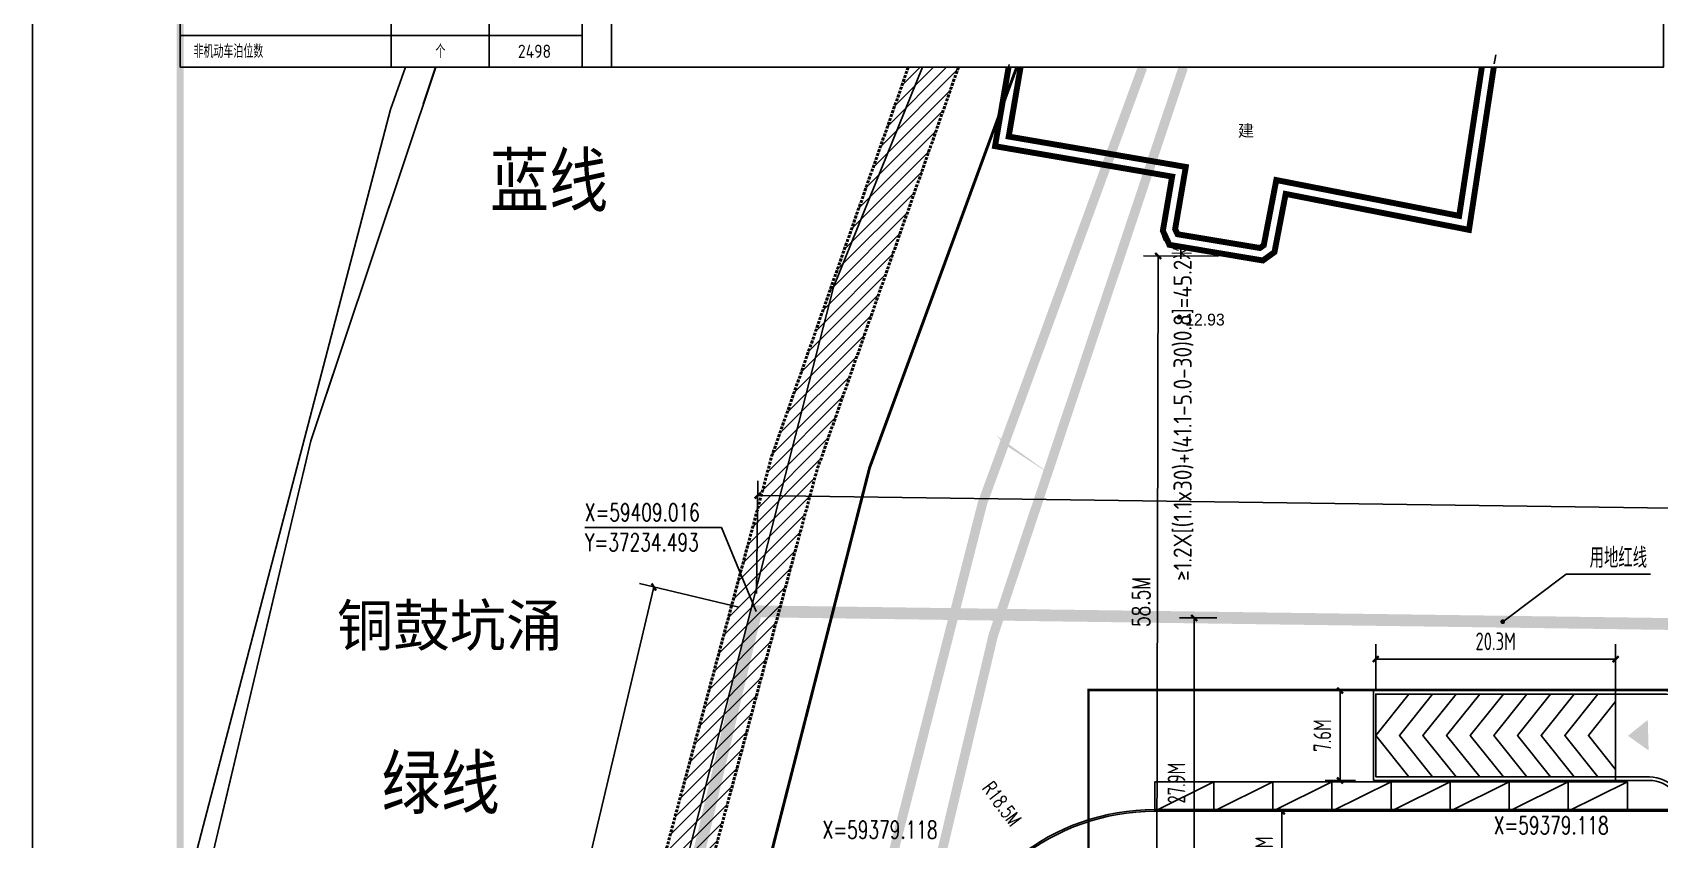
# Model space of a CAD drawing. Extents: x 37173252 to 74842692, y 59158332 to 118813339.
# Drawn here: x 37173252 to 37310942, y 59389724 to 59457968 of the extents above; entities that cross this region are included whole.
import ezdxf
from ezdxf.enums import TextEntityAlignment as Align

# ---------------------------------------------------------------- set-up
doc = ezdxf.new("R2010")
doc.units = 0
doc.header["$LTSCALE"] = 1000
doc.header["$MEASUREMENT"] = 0
for name, pattern in [('0', [0]), ('2', [0]), ('ACAD_ISO02W100', [15, 12, -3]), ('DASH', [0.35, 0.25, -0.1]), ('X-A7-L1-PLAN$0$DOTE', [2.42, 2, -0.2, 0.02, -0.2])]:
    doc.linetypes.add(name, pattern=pattern)
for name, color, linetype in [('1', 7, 'Continuous'), ('11', 2, 'Continuous'), ('13', 2, 'Continuous'), ('@YL', 2, 'Continuous'), ('DIM_COOR', 3, 'Continuous'), ('DIM_LEAD', 3, 'Continuous'), ('DL_道路红线_支路网_', 1, 'Continuous'), ('DXPM', 4, 'Continuous'), ('KX_G2', 7, 'Continuous'), ('KX_绿化控制线', 70, 'ACAD_ISO02W100'), ('l', 3, 'Continuous'), ('PUB_DIM', 3, 'Continuous'), ('PUB_TEXT', 7, 'Continuous'), ('TITLIN1', 3, 'Continuous'), ('WALL', 4, 'Continuous'), ('园林路', 61, 'Continuous'), ('地下车库出入口', 6, 'Continuous'), ('地下轮廓', 5, 'Continuous'), ('建筑间距退缩', 5, 'Continuous'), ('文字说明', 7, 'Continuous'), ('竖向标高', 1, 'Continuous'), ('综合技术经济指标表', 7, 'Continuous'), ('绿地', 85, 'Continuous'), ('车位', 40, 'Continuous')]:
    doc.layers.add(name, color=color, linetype=linetype)
doc.styles.add('_DIMFONT', font='gbenor.shx', dxfattribs={"bigfont": 'gbcbig.shx'})
doc.styles.add('_TCH_DIM', font='SIMPLEX', dxfattribs={"bigfont": 'GBCBIG'})
doc.styles.add('_TCH_DIM_T3', font='SIMPLEX', dxfattribs={"width": 0.705882, "bigfont": 'GBCBIG'})
doc.styles.add('DIM_FONT', font='superos.shx', dxfattribs={"width": 0.8, "bigfont": 'haiwenzw.shx'})
doc.styles.add('DMHT', font='')
doc.styles.add('JMHT', font='')
doc.styles.add('NUMBER', font='txt', dxfattribs={"bigfont": 'hztxt'})
doc.styles.add('RMJM_TEXT', font='arial.ttf', dxfattribs={"height": 2.5})
doc.styles.get("Standard").update_dxf_attribs({"font": 'GBENOR', "bigfont": 'GBCBIG'})
doc.styles.get('DMHT').set_extended_font_data('方正细等线简体')
doc.styles.get('JMHT').set_extended_font_data('方正细等线简体')
doc.dimstyles.new('_TCH_ARCH&&500', dxfattribs={"dimtxt": 1487.5, "dimasz": 500, "dimexe": 1250, "dimexo": 1500, "dimgap": 631.25, "dimtad": 1, "dimdec": 0, "dimzin": 0, "dimdsep": 46, "dimtxsty": '_TCH_DIM_T3', "dimblk": 'ARCHTICK', "dimcen": 0.09, "dimclrt": 7, "dimazin": 2, "dimtfac": 1, "dimtdec": 0, "dimtix": 1, "dimtmove": 2, "dimatfit": 3, "dimfxl": 0, "dimtolj": 1, "dimtzin": 0, "dimarcsym": 0})
doc.dimstyles.new('DIMN500', dxfattribs={"dimscale": 5, "dimtxt": 300, "dimasz": 100, "dimexe": 250, "dimexo": 300, "dimgap": 150, "dimtad": 1, "dimdec": 0, "dimzin": 0, "dimdsep": 46, "dimtxsty": 'DIM_FONT', "dimblk": 'ARCHTICK', "dimcen": 0.09, "dimclrt": 7, "dimazin": 2, "dimtfac": 1, "dimtdec": 0, "dimtix": 1, "dimtmove": 2, "dimatfit": 3, "dimldrblk": 'ARCHTICK', "dimfxl": 0, "dimtolj": 1, "dimtzin": 0, "dimarcsym": 0})

# ---------------------------------------------------------------- blocks, each defined once
blk = doc.blocks.new('车位')
at = {"layer": '车位'}
for p, q in [((2126015, 462726), (2126015, 465226)), ((2131015, 465226), (2126015, 465226)), ((2131015, 462726), (2131015, 465226)), ((2131015, 462726), (2126015, 462726))]:
    blk.add_line(p, q, dxfattribs=at)
blk.add_lwpolyline([(2126015, 462726), (2131015, 465226)], dxfattribs=at)
blk = doc.blocks.new('tk')
at = {"layer": 'TITLIN1'}
blk.add_lwpolyline([(38829176, 59126781), (39423676, 59126781), (39423676, 59547281), (38829176, 59547281)], close=True, dxfattribs=at)
at = {"layer": 'TITLIN1', "const_width": 600}
blk.add_lwpolyline([(38841676, 59131781), (39418676, 59131781), (39418676, 59542281), (38841676, 59542281)], close=True, dxfattribs=at)
blk.add_lwpolyline([(38841676, 59131781), (39418676, 59131781), (39418676, 59542281), (38841676, 59542281)], close=True, dxfattribs=at)
blk = doc.blocks.new('_ArchTick')
at = {"color": 0, "linetype": 'ByBlock', "const_width": 0.4}
blk.add_lwpolyline([(-0.5, -0.5), (0.5, 0.5)], dxfattribs=at)
blk = doc.blocks.new('*D78')
at = {"layer": 'Defpoints', "color": 0}
for p in [(37393082, 59416618), (37234493, 59409016), (37392946, 59406824)]:
    blk.add_point(p, dxfattribs=at)
at = {"layer": 'PUB_DIM', "color": 0, "lineweight": -2}
for p, q in [((37234514, 59410516), (37234646, 59420060)), ((37234629, 59418810), (37393082, 59416618)), ((37392967, 59408324), (37393099, 59417868))]:
    blk.add_line(p, q, dxfattribs=at)
at = {"layer": 'PUB_DIM', "color": 0, "lineweight": -2, "xscale": 500, "yscale": 500, "zscale": 500}
for p, rotation in [((37234629, 59418810), 179.2074032783618), ((37393082, 59416618), 359.2074032783618)]:
    blk.add_blockref('_ArchTick', p, dxfattribs=dict(at, rotation=rotation))
at = {"layer": 'PUB_DIM', "color": 7, "insert": (37313876, 59419214), "char_height": 1500, "attachment_point": 5, "rotation": 359.2074, "style": 'DIM_FONT'}
blk.add_mtext('\\A1;158.5M', dxfattribs=at)
blk = doc.blocks.new('*D79')
at = {"layer": 'Defpoints', "color": 0}
for p in [(37225831, 59411073), (37234493, 59409016), (37199554, 59261852)]:
    blk.add_point(p, dxfattribs=at)
at = {"layer": 'PUB_DIM', "color": 0, "lineweight": -2}
for p, q in [((37190892, 59263908), (37225831, 59411073)), ((37233034, 59409363), (37224615, 59411362)), ((37198095, 59262198), (37189676, 59264197))]:
    blk.add_line(p, q, dxfattribs=at)
at = {"layer": 'PUB_DIM', "color": 0, "lineweight": -2, "xscale": 500, "yscale": 500, "zscale": 500}
for p, rotation in [((37225831, 59411073), 76.64432631951914), ((37190892, 59263908), 256.6443263195191)]:
    blk.add_blockref('_ArchTick', p, dxfattribs=dict(at, rotation=rotation))
at = {"layer": 'PUB_DIM', "color": 7, "insert": (37206902, 59337837), "char_height": 1500, "attachment_point": 5, "rotation": 76.64433, "style": 'DIM_FONT'}
blk.add_mtext('\\A1;151.3M', dxfattribs=at)
blk = doc.blocks.new('*D130')
at = {"layer": 'Defpoints', "color": 0}
for p in [(37271564, 59408456), (37274979, 59408456), (37274979, 59380518)]:
    blk.add_point(p, dxfattribs=at)
at = {"layer": 'PUB_DIM', "color": 0, "lineweight": -2}
for p, q in [((37273479, 59408456), (37270314, 59408456)), ((37271564, 59380518), (37271564, 59408456)), ((37273479, 59380518), (37270314, 59380518))]:
    blk.add_line(p, q, dxfattribs=at)
at = {"layer": 'PUB_DIM', "color": 0, "lineweight": -2, "xscale": 500, "yscale": 500, "zscale": 500}
for p, rotation in [((37271564, 59408456), 90), ((37271564, 59380518), 270)]:
    blk.add_blockref('_ArchTick', p, dxfattribs=dict(at, rotation=rotation))
at = {"layer": 'PUB_DIM', "color": 7, "insert": (37270064, 59394487), "char_height": 1500, "attachment_point": 5, "rotation": 90, "style": 'DIM_FONT'}
blk.add_mtext('\\A1;27.9M', dxfattribs=at)
blk = doc.blocks.new('*D246')
at = {"layer": 'Defpoints', "color": 0}
for p in [(37307229, 59404978), (37286929, 59400809), (37307229, 59400809)]:
    blk.add_point(p, dxfattribs=at)
at = {"layer": 'PUB_DIM', "color": 0, "lineweight": -2}
for p, q in [((37286929, 59402309), (37286929, 59406228)), ((37307229, 59402309), (37307229, 59406228)), ((37286929, 59404978), (37307229, 59404978))]:
    blk.add_line(p, q, dxfattribs=at)
at = {"layer": 'PUB_DIM', "color": 0, "lineweight": -2, "xscale": 500, "yscale": 500, "zscale": 500, "rotation": 180}
blk.add_blockref('_ArchTick', (37286929, 59404978), dxfattribs=at)
at = {"layer": 'PUB_DIM', "color": 0, "lineweight": -2, "xscale": 500, "yscale": 500, "zscale": 500}
blk.add_blockref('_ArchTick', (37307229, 59404978), dxfattribs=at)
at = {"layer": 'PUB_DIM', "color": 7, "insert": (37297079, 59406478), "char_height": 1500, "attachment_point": 5, "style": 'DIM_FONT'}
blk.add_mtext('\\A1;20.3M', dxfattribs=at)
blk = doc.blocks.new('*D146')
at = {"layer": 'Defpoints', "color": 0}
for p in [(37283911, 59402313), (37286729, 59402313), (37286729, 59394713)]:
    blk.add_point(p, dxfattribs=at)
at = {"layer": 'PUB_DIM', "color": 0, "lineweight": -2}
for p, q in [((37285229, 59402313), (37282661, 59402313)), ((37283911, 59394713), (37283911, 59402313)), ((37285229, 59394713), (37282661, 59394713))]:
    blk.add_line(p, q, dxfattribs=at)
at = {"layer": 'PUB_DIM', "color": 0, "lineweight": -2, "xscale": 500, "yscale": 500, "zscale": 500}
for p, rotation in [((37283911, 59402313), 90), ((37283911, 59394713), 270)]:
    blk.add_blockref('_ArchTick', p, dxfattribs=dict(at, rotation=rotation))
at = {"layer": 'PUB_DIM', "color": 7, "insert": (37282411, 59398513), "char_height": 1500, "attachment_point": 5, "rotation": 90, "style": 'DIM_FONT'}
blk.add_mtext('\\A1;7.6M', dxfattribs=at)
blk = doc.blocks.new('*D161')
at = {"layer": 'Defpoints', "color": 0}
for p in [(37275645, 59392102), (37278989, 59392102), (37275645, 59386102)]:
    blk.add_point(p, dxfattribs=at)
at = {"layer": 'PUB_DIM', "color": 0, "lineweight": -2}
for p, q in [((37277145, 59392102), (37280239, 59392102)), ((37278989, 59386102), (37278989, 59392102)), ((37277145, 59386102), (37280239, 59386102))]:
    blk.add_line(p, q, dxfattribs=at)
at = {"layer": 'PUB_DIM', "color": 0, "lineweight": -2, "xscale": 500, "yscale": 500, "zscale": 500}
for p, rotation in [((37278989, 59392102), 90), ((37278989, 59386102), 270)]:
    blk.add_blockref('_ArchTick', p, dxfattribs=dict(at, rotation=rotation))
at = {"layer": 'PUB_DIM', "color": 7, "insert": (37277489, 59389102), "char_height": 1500, "attachment_point": 5, "rotation": 90, "style": 'DIM_FONT'}
blk.add_mtext('\\A1;6M', dxfattribs=at)
blk = doc.blocks.new('21305002')
at = {"style": 'JMHT'}
blk.add_text('建', height=2, dxfattribs=at).set_placement((0, 0), align=Align.MIDDLE_CENTER)
blk = doc.blocks.new('904')
at = {"linetype": '2'}
h = blk.add_hatch(color=256, dxfattribs=at)
edge = h.paths.add_edge_path(flags=0)
edge.add_arc((0, 0), 0.3, 0, 360)
at = {"linetype": 'Continuous', "lineweight": -3}
for radius in [0.3, 0.15]:
    blk.add_circle((0, 0), radius, dxfattribs=at)
blk = doc.blocks.new('*D265')
at = {"layer": 'Defpoints', "color": 0}
for p in [(37268521, 59439072), (37275109, 59439057), (37274979, 59380518)]:
    blk.add_point(p, dxfattribs=at)
at = {"layer": 'PUB_DIM', "color": 0, "lineweight": -2}
for p, q in [((37273609, 59439061), (37267271, 59439075)), ((37268391, 59380533), (37268521, 59439072)), ((37273480, 59380522), (37267141, 59380536))]:
    blk.add_line(p, q, dxfattribs=at)
at = {"layer": 'PUB_DIM', "color": 0, "lineweight": -2, "xscale": 500, "yscale": 500, "zscale": 500}
for p, rotation in [((37268521, 59439072), 89.87327932747735), ((37268391, 59380533), 269.8732793274773)]:
    blk.add_blockref('_ArchTick', p, dxfattribs=dict(at, rotation=rotation))
at = {"layer": 'PUB_DIM', "color": 7, "insert": (37267081, 59409805), "char_height": 1487.5, "attachment_point": 5, "rotation": 89.87328, "style": '_TCH_DIM_T3'}
blk.add_mtext('\\A1;58.5M', dxfattribs=at)

msp = doc.modelspace()

# ---------------------------------------------------------------- hatches: boundary and pattern name
at = {"layer": 'DXPM'}
h = msp.add_hatch(dxfattribs=at)
h.set_pattern_fill('ANSI31', color=3, scale=500)
h.set_pattern_definition([(45, (525594.2, 719402.85), (-561.266008, 561.266008), [])])
edge = h.paths.add_edge_path()
edge.add_line((37251609.29, 59455031.68), (37247369.68, 59455031.68))
edge.add_line((37247369.68, 59455031.68), (37235793.67, 59422077.5))
edge.add_line((37235793.67, 59422077.5), (37218587.29, 59357923.24))
edge.add_arc((37334491.03, 59326837.49), 120000, 164.9864246, 165.7212557)
edge.add_line((37218198.15, 59356434.23), (37200078.01, 59285235.74))
edge.add_arc((37316370.89, 59255639), 120000, 165.7212557, 168.3180353)
edge.add_line((37198856.49, 59279936.49), (37185751.65, 59216555.11))
edge.add_line((37185751.65, 59216555.11), (37185751.65, 59196799.98))
edge.add_line((37185751.65, 59196799.98), (37202773.64, 59279126.57))
edge.add_arc((37316370.89, 59255639), 116000, 165.7212557, 168.3180353, ccw=False)
edge.add_line((37203954.44, 59284249.19), (37222074.58, 59355447.67))
edge.add_arc((37334491.03, 59326837.49), 116000, 164.9864246, 165.7212557, ccw=False)
edge.add_line((37222450.75, 59356887.05), (37239617.85, 59420894.86))
edge.add_line((37239617.85, 59420894.86), (37251609.29, 59455031.68))
at = {"layer": '竖向标高', "linetype": 'ACAD_ISO02W100', "ltscale": 0.5}
msp.add_hatch(color=160, dxfattribs=at).paths.add_polyline_path([(37310027.51, 59397246.63), (37309951.86, 59399838.21), (37308275.25, 59398487.33)])

# ---------------------------------------------------------------- linework, layer by layer
msp.add_lwpolyline([(37185751.65, 59455031.68), (37311275.01, 59455031.68), (37311275.01, 59573831.68)])
msp.add_lwpolyline([(37222237.35, 59536054.07), (37311275.01, 59536054.07), (37311275.01, 59455031.68), (37222237.35, 59455031.68)], close=True)
at = {"color": 8}
for points in [[(37204817.26, 59455031.68), (37203538.9, 59451450.44), (37185751.65, 59383404.18)], [(37185751.65, 59264258.62), (37196711.43, 59262347.41), (37204168.62, 59296947.75), (37218233.32, 59347519.27), (37241049.45, 59436437.67), (37248568.54, 59455031.68)]]:
    msp.add_lwpolyline(points, dxfattribs=at)
at = {"color": 3, "const_width": 800}
msp.add_lwpolyline([(37222037.34, 59270004.25), (37254553.7, 59406962.37), (37270640.8, 59455031.68)], dxfattribs=at)
at = {"layer": '1', "color": 8, "linetype": 'Continuous', "lineweight": -3, "ltscale": 0.5, "flags": 128}
for points in [[(37255768.81, 59454518.54), (37255896.11, 59455260.9)], [(37296910.88, 59454964.82), (37296795.44, 59454208.84)], [(37297080.19, 59456073.6), (37296964.75, 59455317.62)], [(37255582.1, 59453429.76), (37255709.4, 59454172.11)], [(37296741.57, 59453856.05), (37296626.13, 59453100.06)], [(37255208.69, 59451252.19), (37255335.99, 59451994.55)], [(37255395.39, 59452340.98), (37255522.69, 59453083.33)], [(37296572.26, 59452747.27), (37296456.82, 59451991.28)], [(37255021.98, 59450163.41), (37255149.28, 59450905.76)], [(37296402.95, 59451638.49), (37296287.52, 59450882.51)], [(37254835.27, 59449074.63), (37254962.57, 59449816.98)], [(37296064.34, 59449420.94), (37295948.9, 59448664.95)], [(37296233.65, 59450529.71), (37296118.21, 59449773.73)], [(37255077.18, 59448294.43), (37254712.22, 59448357.02), (37254775.87, 59448728.2)], [(37256147.73, 59448110.85), (37255417.81, 59448236.02)], [(37257218.27, 59447927.27), (37256488.35, 59448052.44)], [(37258288.82, 59447743.69), (37257558.9, 59447868.86)], [(37295895.03, 59448312.16), (37295779.59, 59447556.17)], [(37259359.37, 59447560.11), (37258629.45, 59447685.28)], [(37260429.92, 59447376.53), (37259700, 59447501.7)], [(37261500.47, 59447192.95), (37260770.55, 59447318.12)], [(37262571.02, 59447009.37), (37261841.1, 59447134.54)], [(37263641.57, 59446825.79), (37262911.65, 59446950.96)], [(37264712.12, 59446642.21), (37263982.2, 59446767.38)], [(37265782.67, 59446458.63), (37265052.75, 59446583.8)], [(37295725.72, 59447203.38), (37295610.28, 59446447.4)], [(37266853.22, 59446275.05), (37266123.3, 59446400.22)], [(37267923.77, 59446091.47), (37267193.85, 59446216.64)], [(37268994.32, 59445907.89), (37268264.4, 59446033.06)], [(37269638.17, 59445426.87), (37269699.91, 59445786.89), (37269334.95, 59445849.48)], [(37295556.41, 59446094.6), (37295440.98, 59445338.62)], [(37269275.97, 59443314.73), (37269399.45, 59444034.78)], [(37269457.07, 59444370.8), (37269580.55, 59445090.85)], [(37279307.39, 59444320.18), (37279242.41, 59443960.73)], [(37295217.8, 59443877.05), (37295102.36, 59443121.07)], [(37295387.11, 59444985.83), (37295271.67, 59444229.84)], [(37269094.88, 59442258.66), (37269218.35, 59442978.71)], [(37278991.16, 59442570.84), (37278861.2, 59441851.94)], [(37279181.77, 59443625.24), (37279051.81, 59442906.33)], [(37284111.48, 59443346.53), (37283355.48, 59443492.3)], [(37285220.28, 59443132.74), (37284464.28, 59443278.5)], [(37286329.07, 59442918.95), (37285573.08, 59443064.71)], [(37287437.87, 59442705.16), (37286681.87, 59442850.92)], [(37288546.67, 59442491.36), (37287790.67, 59442637.13)], [(37289655.47, 59442277.57), (37288899.47, 59442423.34)], [(37295048.49, 59442768.27), (37294933.05, 59442012.29)], [(37268913.78, 59441202.59), (37269037.25, 59441922.63)], [(37278800.55, 59441516.45), (37278670.59, 59440797.54)], [(37290764.27, 59442063.78), (37290008.27, 59442209.55)], [(37291873.07, 59441849.99), (37291117.07, 59441995.76)], [(37292981.87, 59441636.2), (37292225.87, 59441781.97)], [(37294090.66, 59441422.41), (37293334.66, 59441568.18)], [(37294879.18, 59441659.49), (37294821.46, 59441281.5), (37294443.46, 59441354.39)], [(37271237.93, 59439679.16), (37270516.62, 59439795.02)], [(37272295.85, 59439509.22), (37271574.54, 59439625.08)], [(37278609.94, 59440462.05), (37278505.78, 59439885.81), (37278496.34, 59439809.71), (37278483.77, 59439742.58)], [(37273353.78, 59439339.28), (37272632.46, 59439455.15)], [(37274411.7, 59439169.35), (37273690.39, 59439285.21)], [(37275469.62, 59438999.41), (37274748.31, 59439115.27)], [(37276527.55, 59438829.47), (37275806.24, 59438945.34)], [(37277582.13, 59438740.17), (37277550.43, 59438729.66), (37277467.07, 59438707.81), (37277382.34, 59438692.16), (37276864.16, 59438775.4)], [(37278372.01, 59439421.51), (37278348.92, 59439376.09), (37278310.33, 59439309.81), (37278268.01, 59439245.84), (37278222.12, 59439184.39), (37278172.81, 59439125.65), (37278120.22, 59439069.82), (37278064.54, 59439017.08), (37278005.71, 59438967.89), (37277937.13, 59438915.73), (37277889.7, 59438884.88)]]:
    msp.add_lwpolyline(points, dxfattribs=at)
at = {"layer": '1', "color": 8, "linetype": 'Continuous', "lineweight": -3, "ltscale": 0.5}
for points in [[(37279684.39, 59444242.26, 0), (37279307.39, 59444320.18, 0)], [(37280790.23, 59444013.7, 0), (37280036.25, 59444169.54, 0)], [(37281896.08, 59443785.13, 0), (37281142.09, 59443940.97, 0)], [(37283002.68, 59443560.32, 0), (37282721.04, 59443614.62, 0), (37282247.94, 59443712.41, 0)], [(37269199.9, 59440214.39, 0), (37269153.81, 59440264.66, 0), (37269110.76, 59440318.61, 0), (37269065.77, 59440381.32, 0), (37269026.02, 59440447.49, 0), (37268991.05, 59440516.3, 0), (37268961.02, 59440587.42, 0), (37268936.1, 59440660.48, 0), (37268916.4, 59440735.12, 0), (37268902.03, 59440810.96, 0), (37268895.87, 59440863.6, 0)], [(37270180, 59439849.09, 0), (37269668.16, 59439931.31, 0), (37269602.58, 59439952.84, 0), (37269538.62, 59439978.81, 0), (37269476.43, 59440008.78, 0), (37269472.02, 59440011.26, 0)]]:
    msp.add_polyline3d(points, dxfattribs=at)
at = {"layer": '11', "color": 2, "linetype": 'Continuous', "elevation": 125.1, "flags": 128}
msp.add_lwpolyline([(37255480.05, 59423152.42, 0, 666.67, 0), (37253660.77, 59424732.93, 0, 0, 0), (37230131.54, 59441606.48, 0, 0, 0), (37209529.47, 59441606.48, 0, 0, 0)], format="xyseb", dxfattribs=at)
at = {"layer": '11', "color": 2, "linetype": 'Continuous', "flags": 128}
msp.add_lwpolyline([(37246309.63, 59372210.09, 0, 666.67, 0), (37244490.35, 59373790.61, 0, 0, 0), (37220961.12, 59390664.16, 0, 0, 0), (37200359.05, 59390664.16, 0, 0, 0)], format="xyseb", dxfattribs=at)
at = {"layer": '@YL', "color": 1, "linetype": 'X-A7-L1-PLAN$0$DOTE', "ltscale": 2.5, "const_width": 1000}
msp.add_lwpolyline([(37694858.26, 59231778.41), (37701511.4, 59526832.09), (37402493.41, 59547172.78), (37392946.21, 59406824.38), (37234493.34, 59409016.47), (37199554.05, 59261853.02), (37199371.96, 59235158.03)], close=True, dxfattribs=at)
at = {"layer": 'DIM_COOR', "color": 3}
for p, q in [((37231551.91, 59416121.37), (37220001.91, 59416121.37)), ((37234493.34, 59409016.47), (37231551.91, 59416121.37))]:
    msp.add_line(p, q, dxfattribs=at)
at = {"layer": 'DIM_LEAD'}
for p, q in [((37297680.06, 59408142.32), (37303051.43, 59412170.06)), ((37303051.43, 59412170.06), (37310175.98, 59412170.06))]:
    msp.add_line(p, q, dxfattribs=at)
at = {"layer": 'DIM_LEAD', "const_width": 200}
msp.add_lwpolyline([(37297600.05, 59408082.33, 1), (37297760.06, 59408202.32, 1)], format="xyb", close=True, dxfattribs=at)
at = {"layer": 'DL_道路红线_支路网_', "color": 8}
msp.add_line((37378550.71, 59392251.96), (37268224.98, 59392251.96), dxfattribs=at)
at = {"layer": 'DL_道路红线_支路网_', "color": 4}
msp.add_line((37378550.71, 59392101.96), (37268224.98, 59392101.96), dxfattribs=at)
at = {"layer": 'DL_道路红线_支路网_', "color": 8}
msp.add_arc((37268224.98, 59373601.96), 18650, 90, 166.6442141, dxfattribs=at)
at = {"layer": 'DL_道路红线_支路网_', "color": 4}
msp.add_arc((37268224.98, 59373601.96), 18500, 90, 166.6442141, dxfattribs=at)
at = {"layer": 'DXPM', "linetype": 'ACAD_ISO02W100', "ltscale": 0.3, "const_width": 250, "elevation": 125.1, "flags": 128}
msp.add_lwpolyline([(37185751.65, 59176506.45), (37208334.65, 59281054.42), (37238432.98, 59398984.16), (37244093.21, 59421161.81), (37244746.58, 59422939.76), (37247442.18, 59430267), (37256542.49, 59455031.68)], dxfattribs=at)
at = {"layer": 'DXPM', "const_width": 800, "elevation": 125.1, "flags": 128}
msp.add_lwpolyline([(37193136.45, 59163331.68), (37218069.99, 59278761.47), (37248122.38, 59396511.21), (37253656.04, 59418192.93), (37254132.86, 59419490.47), (37256827.23, 59426814.36), (37267196.29, 59455031.68)], dxfattribs=at)
at = {"layer": 'KX_G2'}
msp.add_lwpolyline([(37185751.65, 59376879.96), (37196807.37, 59423446.39), (37207377.85, 59455031.68)], dxfattribs=at)
at = {"layer": 'KX_绿化控制线'}
msp.add_lwpolyline([(37185751.65, 59376879.96), (37196807.37, 59423446.39), (37207368.2, 59455031.68)], dxfattribs=at)
at = {"layer": 'l', "color": 3, "linetype": 'DASH', "lineweight": 40, "elevation": 125.1, "flags": 128}
for points in [[(37251609.29, 59455031.68), (37239617.85, 59420894.86), (37222450.75, 59356887.05, 0.003206316), (37222074.58, 59355447.67), (37203954.44, 59284249.19, 0.011331074), (37202773.64, 59279126.57), (37185751.65, 59196799.98)], [(37247369.68, 59455031.68), (37235793.67, 59422077.5), (37218587.29, 59357923.24, 0.003206316), (37218198.15, 59356434.23), (37200078.01, 59285235.74, 0.011331074), (37198856.49, 59279936.49), (37185751.65, 59216555.11)]]:
    msp.add_lwpolyline(points, format="xyb", dxfattribs=at)
at = {"layer": 'PUB_DIM'}
msp.add_lwpolyline([(37252929.79, 59394050.76, 0, 0, 0), (37256679.22, 59389034.23, 264, 0, 0), (37257158.16, 59388393.43, 0, 0, 0)], format="xyseb", dxfattribs=at)
at = {"layer": '园林路'}
for points in [[(37289728.62, 59402013.27), (37286928.62, 59398513.27), (37289728.62, 59395013.27)], [(37291728.62, 59402013.27), (37288928.62, 59398513.27), (37291728.62, 59395013.27)], [(37293728.62, 59402013.27), (37290928.62, 59398513.27), (37293728.62, 59395013.27)], [(37295728.62, 59402013.27), (37292928.62, 59398513.27), (37295728.62, 59395013.27)], [(37297728.62, 59402013.27), (37294928.62, 59398513.27), (37297728.62, 59395013.27)], [(37299728.62, 59402013.27), (37296928.62, 59398513.27), (37299728.62, 59395013.27)], [(37301728.62, 59402013.27), (37298928.62, 59398513.27), (37301728.62, 59395013.27)], [(37303728.62, 59402013.27), (37300928.62, 59398513.27), (37303728.62, 59395013.27)], [(37305728.62, 59402013.27), (37302928.62, 59398513.27), (37305728.62, 59395013.27)], [(37307228.62, 59401388.27), (37304928.62, 59398513.27), (37307228.62, 59395638.27)]]:
    msp.add_lwpolyline(points, dxfattribs=at)
at = {"layer": '地下车库出入口'}
msp.add_lwpolyline([(37286728.62, 59394713.27), (37307228.62, 59394713.27), (37307228.62, 59402313.27), (37286728.62, 59402313.27), (37286728.62, 59394713.27)], dxfattribs=at)
msp.add_lwpolyline([(37286928.62, 59395013.27), (37307228.62, 59395013.27), (37307228.62, 59402013.27), (37286928.62, 59402013.27)], close=True, dxfattribs=at)
for points in [[(37307228.62, 59402015.75), (37311126.12, 59402015.75, -0.21405727), (37316878.5, 59399434.82), (37320898, 59394918.83, 0.148275423), (37325501.79, 59392101.96, 0.148275423)], [(37307310, 59402315.75), (37311126.12, 59402315.75, -0.21405727), (37317102.59, 59399634.27), (37321122.1, 59395118.28, 0.21405727), (37327844.87, 59392101.96), (37330853.48, 59392101.96)], [(37307228.62, 59395013.27), (37310096.79, 59395013.27, -0.21405727), (37312337.71, 59394007.83), (37314034.05, 59392101.96)], [(37307228.62, 59394713.27), (37310096.79, 59394713.27, -0.21405727), (37312113.62, 59393808.38), (37313632.43, 59392101.96)]]:
    msp.add_lwpolyline(points, format="xyb", dxfattribs=at)
at = {"layer": '地下轮廓', "linetype": 'DASH', "ltscale": 3, "const_width": 200}
msp.add_lwpolyline([(37351228.62, 59402363.27), (37262628.62, 59402363.27), (37262628.62, 59378118.4), (37271529.5, 59378118.4), (37271529.5, 59353863.27), (37246999.98, 59353863.27), (37243128.62, 59337627.88), (37243128.62, 59308063.27), (37253153.15, 59308063.27), (37253153.15, 59302063.27), (37260353.15, 59302063.27), (37260353.15, 59293318.26), (37295952.34, 59293318.26), (37295953.03, 59292218.26), (37324852.85, 59292218.26)], dxfattribs=at)
at = {"layer": '综合技术经济指标表'}
for p, q in [((37185751.65, 59568431.68), (37185751.65, 59455031.68)), ((37203610.62, 59568431.68), (37203610.62, 59455031.68)), ((37211895.88, 59568431.68), (37211895.88, 59455031.68)), ((37219770.88, 59568431.68), (37219770.88, 59455031.68)), ((37185751.65, 59457731.68), (37219770.88, 59457731.68)), ((37185751.65, 59455031.68), (37219770.88, 59455031.68))]:
    msp.add_line(p, q, dxfattribs=at)
at = {"layer": '绿地', "color": 8, "const_width": 500}
for points in [[(37255856.8, 59455031.68), (37254712.22, 59448357.02), (37269699.91, 59445786.89), (37268913.78, 59441202.59), (37269472.02, 59440011.26), (37277382.34, 59438692.16), (37278360.47, 59439398.8), (37279307.39, 59444320.18), (37294821.46, 59441281.5), (37296921.09, 59455031.68)], [(37256871.4, 59455031.68), (37255866.84, 59449173.62), (37270854.54, 59446603.49), (37269952.42, 59441342.8), (37270154.64, 59440911.24), (37277135.09, 59439747.2), (37277453.41, 59439977.17), (37278514.98, 59445494.39), (37293990.33, 59442463.29), (37295909.5, 59455031.68)]]:
    msp.add_lwpolyline(points, dxfattribs=at)

# ---------------------------------------------------------------- block references
at = {"layer": '1', "color": 8, "xscale": 500, "yscale": 500, "zscale": 1000}
for name, p in [('21305002', (37275952.04, 59449673.44)), ('904', (37270301.87, 59433909.18))]:
    msp.add_blockref(name, p, dxfattribs=at)
at = {"layer": 'WALL'}
msp.add_blockref('tk', (-1655924.43, 31550.97), dxfattribs=at)
at = {"layer": '车位', "rotation": 180}
for p in [(39399240.34, 59857328.05), (39404240.34, 59857328.05), (39409240.34, 59857328.05), (39414240.34, 59857328.05), (39419240.75, 59857328.25), (39424240.75, 59857328.46), (39429240.75, 59857328.46), (39434240.75, 59857328.46)]:
    msp.add_blockref('车位', p, dxfattribs=at)

# ---------------------------------------------------------------- texts
at = {"layer": '1', "color": 8, "style": 'DMHT'}
msp.add_text('12.93', height=1000, dxfattribs=at).set_placement((37270801.87, 59434189.18), align=Align.TOP_LEFT)
at = {"layer": '13', "color": 2, "linetype": '0', "style": 'NUMBER'}
for s, p in [('蓝线', (37211964.38, 59442809.96, 412125.1)), ('绿线', (37202793.95, 59391867.64, 412000))]:
    msp.add_text(s, height=5000, dxfattribs=at).set_placement(p)
at = {"layer": 'PUB_DIM', "color": 7, "style": '_TCH_DIM', "width": 0.705882}
msp.add_text('R18.5M', height=1190, rotation=306.7749841, dxfattribs=at).set_placement((37253573.76, 59394032.69))
at = {"layer": 'PUB_TEXT', "style": '_TCH_DIM', "width": 0.705882}
for s, p in [('X=59409.016', (37220001.91, 59416646.37)), ('Y=37234.493', (37220001.91, 59414108.87)), ('X=59379.118', (37296922.24, 59390176.34)), ('X=59379.118', (37240126.72, 59389796.97))]:
    msp.add_text(s, height=1487.5, dxfattribs=at).set_placement(p)
at = {"layer": 'PUB_TEXT', "style": '_TCH_DIM'}
msp.add_text('用地红线', height=1687.943, dxfattribs=at).set_placement((37305033.95, 59412695.06))
at = {"layer": '建筑间距退缩', "color": 7, "linetype": 'ByBlock', "ltscale": 10, "insert": (37270660, 59425730.82), "char_height": 1536, "attachment_point": 5, "rotation": 90, "style": '_DIMFONT'}
msp.add_mtext('\\A1;≥1.2X[(1.1x30)+(41.1-5.0-30)0.8]=45.2米', dxfattribs=at)
at = {"layer": '文字说明', "insert": (37218103.27, 59409576.88), "char_height": 3500, "width": 50984.3443, "attachment_point": 3, "style": 'RMJM_TEXT'}
msp.add_mtext('{\\fSimSun|b0|i0|c134|p2;铜鼓坑涌}', dxfattribs=at)
at = {"layer": '综合技术经济指标表'}
for s, p in [('非机动车泊位数', (37186876.65, 59455819.18)), ('个', (37207343.78, 59455819.18)), ('2498', (37214333.38, 59455819.18))]:
    msp.add_text(s, height=1125, dxfattribs=at).set_placement(p)

# ---------------------------------------------------------------- dimensions: what is measured, and where the dimension line sits
at = {"layer": 'PUB_DIM'}
for p1, p2, distance, text, dimstyle, picture, middle in [((37274979.5, 59380518.23), (37275108.97, 59439057.34), 6588.38, '58.5M', '_TCH_ARCH&&500', '*D265', (37267080.87, 59409805.4)), ((37234493.34, 59409016.47), (37392946.21, 59406824.38), 9794.33, '158.5M', 'DIMN500', '*D78', (37313876.01, 59419213.68)), ((37199554.04, 59261851.7), (37234493.34, 59409016.47), 8902.73, '151.3M', 'DIMN500', '*D79', (37206902.3, 59337837.07)), ((37274979.5, 59380518.23), (37274979.5, 59408456.37), 3415.77, '27.9M', 'DIMN500', '*D130', (37270063.73, 59394487.3)), ((37286928.62, 59400808.98), (37307228.62, 59400808.98), 4169.46, '20.3M', 'DIMN500', '*D246', (37297078.62, 59406478.44)), ((37286728.62, 59394713.27), (37286728.62, 59402313.27), 2817.48, '7.6M', 'DIMN500', '*D146', (37282411.14, 59398513.27)), ((37275644.57, 59386101.81), (37275644.57, 59392101.96), -3344.59, '6M', 'DIMN500', '*D161', (37277489.16, 59389101.88))]:
    dim = msp.add_aligned_dim(p1=p1, p2=p2, distance=distance, text=text, dimstyle=dimstyle, dxfattribs=at)
    dim.commit()
    dim.dimension.update_dxf_attribs({"geometry": picture, "text_midpoint": middle})

doc.saveas('drawing.dxf')
